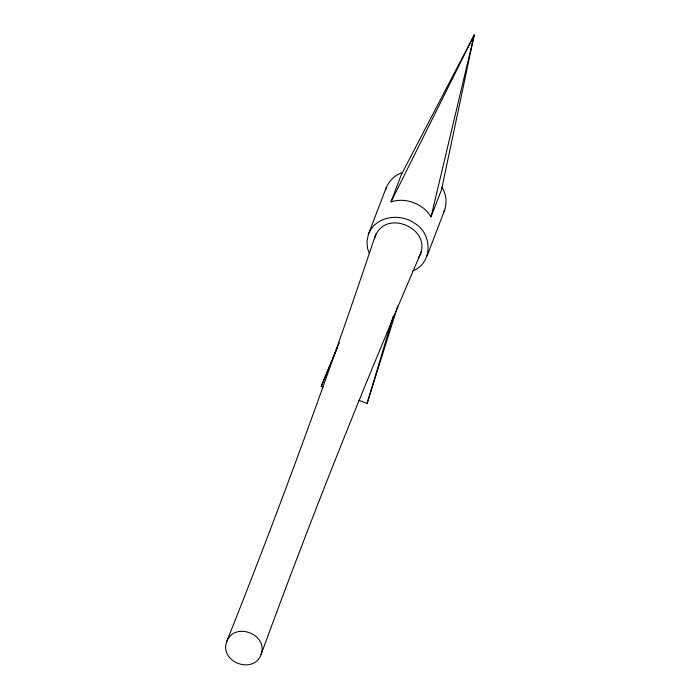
<?xml version="1.0" encoding="UTF-8"?>
<svg xmlns="http://www.w3.org/2000/svg" width="700" height="700" viewBox="0 0 700 700"><rect width="100%" height="100%" fill="white"/><g stroke="black" fill="none" stroke-linecap="round" stroke-linejoin="round"><path stroke-width="1.05" d="M375.812 234.027C329.989 371.297 280.21 507.238 226.678 641.69C219.231 662.069 253.557 675.045 261.091 654.509C310.809 518.56 364.324 384.011 421.662 251.108M261.091 654.509C268.529 634.121 234.203 621.145 226.678 641.69M402.614 172.62C395.062 174.799 389.007 180.827 386.067 188.055L368.392 234.351L366.975 241.211L367.526 248.36L369.338 253.365M374.5 238.674C383.512 206.246 436.179 229.434 418.241 258.037M385.665 190.015L386.067 188.055M412.352 271.119C433.037 263.629 432.731 233.642 414.654 223.291C399.919 212.713 375.2 216.116 368.392 234.351M427.017 256.191L444.701 209.886C447.072 202.396 446.267 193.847 441.91 187.259M431.051 216.799L474.215 35L401.354 174.571L391.02 201.889C405.493 197.032 423.22 203.744 431.051 216.799L441.569 189.543L474.215 35L391.02 201.889M393.251 315.936L367.115 403.392L358.96 400.348M397.714 306.224L367.115 403.392M323.269 387.056L321.23 386.304L339.29 342.641M321.23 386.304L337.181 348.189M443.293 212.529L444.701 209.886"/></g></svg>
